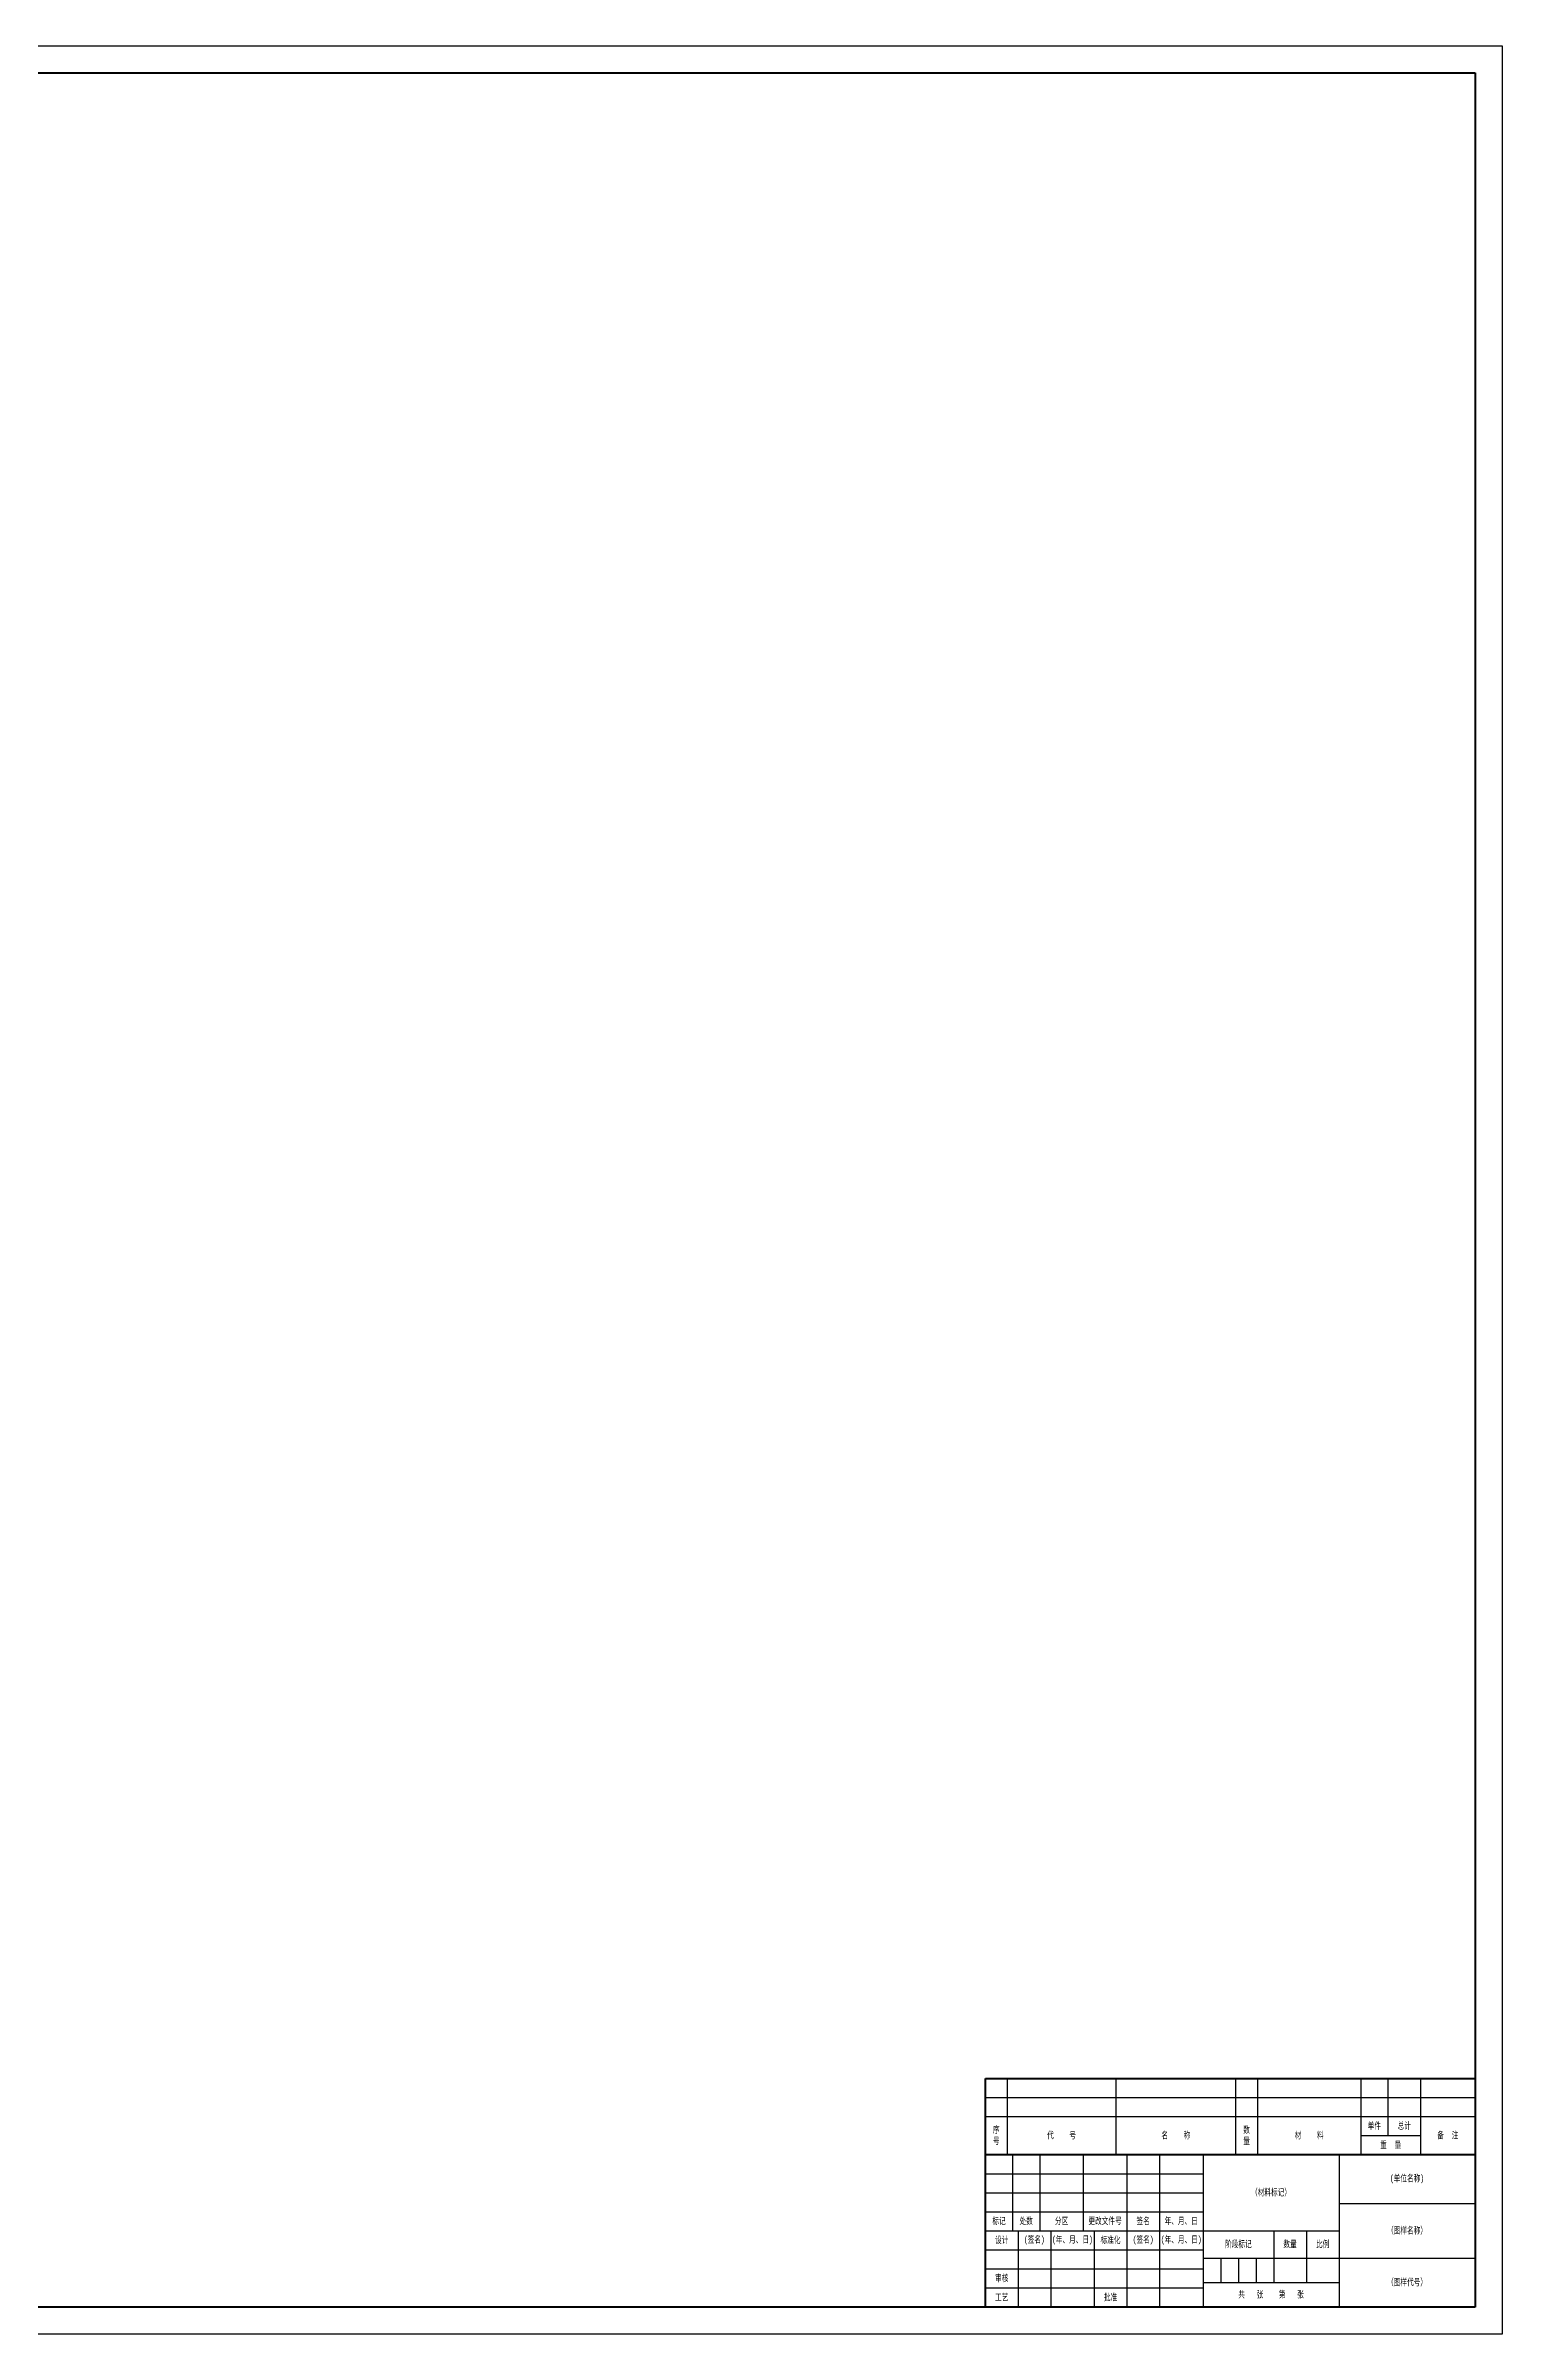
# Model space of a CAD drawing. Header units: millimetres. Extents: x 2448 to 3637, y 862 to 1703.
# Drawn here: x 3101 to 3637, y 862 to 1703 of the extents above; entities that cross this region are included whole.
import ezdxf

# ---------------------------------------------------------------- set-up
doc = ezdxf.new("R2010")
doc.units = ezdxf.units.MM
doc.header["$LTSCALE"] = 0.3
for name, color, linetype, lineweight in [('粗实线', 7, 'Continuous', 50), ('细实线', 7, 'Continuous', 25), ('细文本', 7, 'Continuous', 25)]:
    doc.layers.add(name, color=color, linetype=linetype, lineweight=lineweight)
doc.styles.add('NUT Standard', font='simfang.ttf', dxfattribs={"width": 0.7, "height": 2.5})

msp = doc.modelspace()

# ---------------------------------------------------------------- linework, layer by layer
msp.add_line((3626.762, 955.902), (3626.762, 871.902))
at = {"layer": '粗实线'}
for p, q in [((2472.762, 1692.902), (3626.762, 1692.902)), ((3626.762, 1692.902), (3626.762, 871.902)), ((3446.762, 955.902), (3626.762, 955.902)), ((3446.762, 871.902), (3446.762, 955.902)), ((3446.762, 927.902), (3626.762, 927.902)), ((3626.762, 871.902), (2472.762, 871.902))]:
    msp.add_line(p, q, dxfattribs=at)
at = {"layer": '细实线'}
for p, q in [((2447.762, 1702.902), (3636.762, 1702.902)), ((3636.762, 1702.902), (3636.762, 861.902)), ((3454.762, 955.902), (3454.762, 927.902)), ((3494.762, 955.902), (3494.762, 927.902)), ((3538.762, 955.902), (3538.762, 927.902)), ((3546.762, 955.902), (3546.762, 927.902)), ((3584.762, 955.902), (3584.762, 927.902)), ((3594.762, 955.902), (3594.762, 934.902)), ((3606.762, 955.902), (3606.762, 927.902)), ((3446.762, 948.902), (3626.762, 948.902)), ((3446.762, 941.902), (3626.762, 941.902)), ((3584.762, 934.902), (3606.762, 934.902)), ((3456.762, 927.902), (3456.762, 899.902)), ((3466.762, 927.902), (3466.762, 899.902)), ((3482.762, 927.902), (3482.762, 899.902)), ((3498.762, 927.902), (3498.762, 899.902)), ((3510.762, 927.902), (3510.762, 899.902)), ((3526.762, 927.902), (3526.762, 871.902)), ((3576.762, 927.902), (3576.762, 871.902)), ((3446.762, 920.902), (3526.762, 920.902)), ((3446.762, 913.902), (3526.762, 913.902)), ((3576.762, 909.902), (3626.762, 909.902)), ((3446.762, 906.902), (3526.762, 906.902)), ((3446.762, 899.902), (3576.762, 899.902)), ((3458.762, 899.902), (3458.762, 871.902)), ((3470.762, 899.902), (3470.762, 871.902)), ((3486.762, 899.902), (3486.762, 871.902)), ((3498.762, 899.902), (3498.762, 871.902)), ((3510.762, 899.902), (3510.762, 871.902)), ((3552.762, 899.902), (3552.762, 880.902)), ((3564.762, 899.902), (3564.762, 880.902)), ((3446.762, 892.902), (3526.762, 892.902)), ((3446.762, 885.902), (3526.762, 885.902)), ((3526.762, 889.902), (3626.762, 889.902)), ((3533.262, 889.902), (3533.262, 880.902)), ((3539.762, 889.902), (3539.762, 880.902)), ((3546.262, 889.902), (3546.262, 880.902)), ((3446.762, 878.902), (3526.762, 878.902)), ((3526.762, 880.902), (3576.762, 880.902)), ((3636.762, 861.902), (2447.762, 861.902))]:
    msp.add_line(p, q, dxfattribs=at)

# ---------------------------------------------------------------- texts
at = {"layer": '粗实线', "char_height": 2.5, "width": 12, "attachment_point": 5, "style": 'NUT Standard'}
for s, insert in [('工艺', (3452.762, 875.402)), ('批准', (3492.762, 875.402))]:
    msp.add_mtext(s, dxfattribs=dict(at, insert=insert))
at = {"layer": '细文本', "char_height": 2.5, "attachment_point": 5, "style": 'NUT Standard'}
for s, insert, width in [('序\\P号', (3450.762, 934.902), 8), ('代    号', (3474.762, 934.902), 40), ('名    称', (3516.762, 934.902), 44), ('数\\P量', (3542.762, 934.902), 8), ('材    料', (3565.762, 934.902), 38), ('单件', (3589.762, 938.402), 10), ('总计', (3600.762, 938.402), 12), ('备  注', (3616.762, 934.902), 20), ('重  量', (3595.762, 931.402), 22), ('(单位名称)', (3601.762, 918.902), 50), ('（材料标记）', (3551.762, 913.902), 50), ('标记', (3451.762, 903.402), 10), ('处数', (3461.762, 903.402), 10), ('分区', (3474.762, 903.402), 16), ('更改文件号', (3490.762, 903.402), 16), ('签名', (3504.762, 903.402), 12), ('年、月、日', (3518.762, 903.402), 16), ('（图样名称）', (3601.762, 899.902), 50), ('设计', (3452.762, 896.402), 12), ('(签名)', (3464.762, 896.402), 12), ('(年、月、日)', (3478.762, 896.402), 16), ('标准化', (3492.762, 896.402), 12), ('(签名)', (3504.762, 896.402), 12), ('(年、月、日)', (3518.762, 896.402), 16), ('阶段标记', (3539.762, 894.902), 26), ('数量', (3558.762, 894.902), 12), ('比例', (3570.762, 894.902), 12), ('审核', (3452.762, 882.402), 12), ('共   张    第   张', (3551.762, 876.402), 50), ('（图样代号）', (3601.762, 880.902), 50)]:
    msp.add_mtext(s, dxfattribs=dict(at, insert=insert, width=width))

doc.saveas('drawing.dxf')
